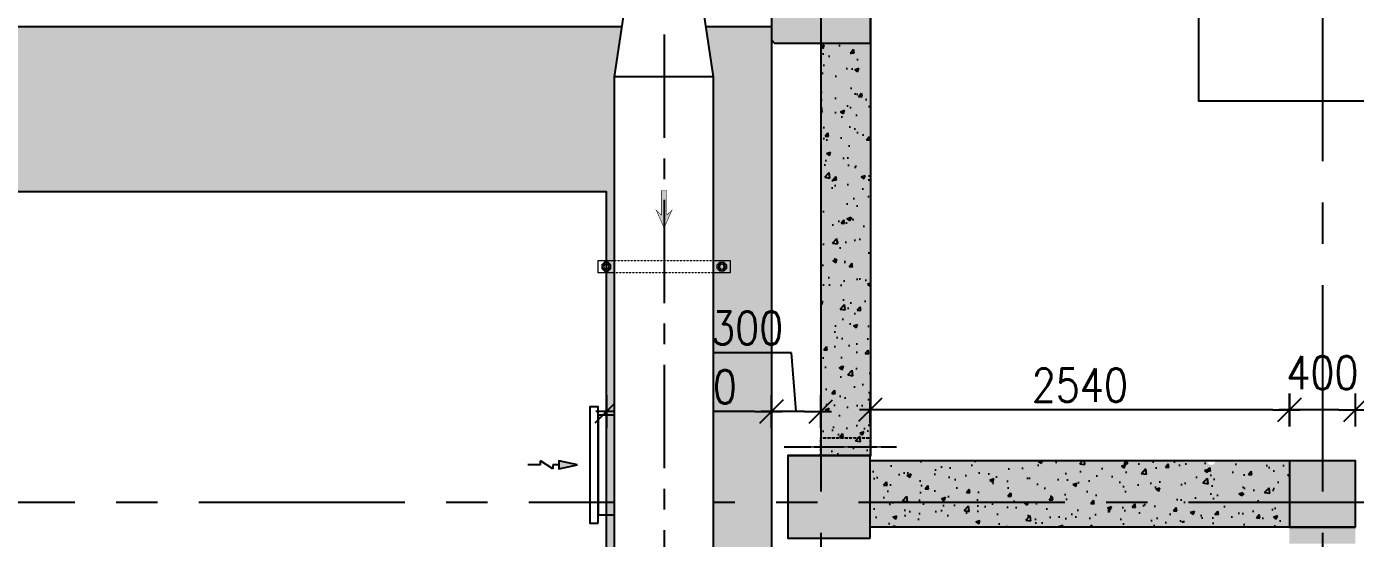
# Model space of a CAD drawing. Header units: metres. Extents: x 841183 to 1048542, y 259326 to 317714.
# Drawn here: x 882341 to 890395, y 295283 to 298382 of the extents above; entities that cross this region are included whole.
import ezdxf

# ---------------------------------------------------------------- set-up
doc = ezdxf.new("R2010")
doc.units = ezdxf.units.M
doc.set_wipeout_variables(frame=1)
doc.header["$PDMODE"] = 34
for name, pattern in [('CENTER', [2, 1.25, -0.25, 0.25, -0.25]), ('HIDDEN', [0.375, 0.25, -0.125]), ('VILLA AXIS$0$CENTER', [2, 1.25, -0.25, 0.25, -0.25])]:
    doc.linetypes.add(name, pattern=pattern)
doc.layers.add('0_ARROW', color=20, linetype='Continuous', lineweight=0)
doc.layers.add('HANGER', color=252, linetype='Continuous', lineweight=0)
for name, color, linetype in [('0_EXTRACT AIR DUCT', 236, 'Continuous'), ('A-AXIS LINE', 253, 'Continuous'), ('A-ELEV BAL', 252, 'Continuous'), ('A-SECT-PATT', 9, 'Continuous'), ('G-COL', 252, 'Continuous'), ('G-RC-WALL', 252, 'Continuous'), ('REVISION-CLOUD', 9, 'Continuous'), ('SLEEVE-DRAIN', 7, 'Continuous')]:
    doc.layers.add(name, color=color, linetype=linetype)
for name, color, linetype, transparency in [('A-AXIS DIMENSION', 252, 'Continuous', 0.6), ('A-REFLECT DOWN', 252, 'Continuous', 0.6), ('CENTER LINE', 252, 'CENTER', 0.6), ('G-HATCH-COL-WALL', 253, 'Continuous', 0.6)]:
    doc.layers.add(name, color=color, linetype=linetype, transparency=transparency)
doc.layers.add('EAR', color=1, linetype='Continuous', true_color=0xff0000)
doc.layers.add('RAR', color=1, linetype='Continuous', true_color=0xff0000)
doc.styles.add('romans', font='romans.shx', dxfattribs={"width": 0.85})
doc.dimstyles.new('DIM-100', dxfattribs={"dimtxt": 200, "dimasz": 100, "dimexe": 50, "dimexo": 75, "dimgap": 50, "dimtad": 1, "dimdec": 0, "dimrnd": 5, "dimzin": 9, "dimdsep": 46, "dimtxsty": 'romans', "dimblk1": 'D-oblique', "dimblk2": 'D-oblique', "dimsah": 1, "dimcen": 100, "dimdle": 100, "dimclrd": 256, "dimclre": 256, "dimclrt": 131, "dimadec": 0, "dimazin": 0, "dimtfac": 1, "dimtdec": 0, "dimtofl": 0, "dimtmove": 2, "dimatfit": 3, "dimldrblk": 'OBLIQUE', "dimfxl": 100, "dimfxlon": 1, "dimtfillclr": 256, "dimtolj": 1, "dimtzin": 0, "dimarcsym": 0})

# ---------------------------------------------------------------- blocks, each defined once
blk = doc.blocks.new('D-oblique')
for p, q in [((0, -1), (0, 1)), ((-1, 0), (0.647, 0)), ((-0.707, -0.707), (0.707, 0.707))]:
    blk.add_line(p, q)
blk = doc.blocks.new('*D299')
at = {"layer": 'A-AXIS DIMENSION', "lineweight": -2, "transparency": 16777216}
for p, q in [((885855.3, 296003.6), (885855.3, 296101.1)), ((886855.3, 296003.6), (886855.3, 296101.1)), ((886755.3, 296051.1), (885955.3, 296051.1))]:
    blk.add_line(p, q, dxfattribs=at)
at = {"layer": 'Defpoints', "color": 0, "transparency": 16777216}
for p in [(885855.3, 296051.1), (885855.3, 295934.2, -68.1), (886855.3, 295934.2, -68.1)]:
    blk.add_point(p, dxfattribs=at)
at = {"layer": 'A-AXIS DIMENSION', "lineweight": -2, "transparency": 16777216, "xscale": 100, "yscale": 100, "zscale": 100, "rotation": 180}
blk.add_blockref('D-oblique', (885855.3, 296051.1), dxfattribs=at)
at = {"layer": 'A-AXIS DIMENSION', "lineweight": -2, "transparency": 16777216, "xscale": 100, "yscale": 100, "zscale": 100}
blk.add_blockref('D-oblique', (886855.3, 296051.1), dxfattribs=at)
at = {"layer": 'A-AXIS DIMENSION', "transparency": 16777216, "insert": (886355.3, 296201.1), "char_height": 200, "attachment_point": 5, "style": 'romans'}
blk.add_mtext('\\A1;1000', dxfattribs=at)
blk = doc.blocks.new('_OBLIQUE')
at = {"color": 0, "linetype": 'ByBlock'}
blk.add_line((-0.5, -0.5), (0.5, 0.5), dxfattribs=at)
blk = doc.blocks.new('*D384')
at = {"layer": 'A-AXIS DIMENSION', "lineweight": -2, "transparency": 16777216}
for p, q in [((890693.6, 295753.5), (890843.6, 295753.5)), ((890793.6, 295452.2), (890793.6, 295653.5)), ((890693.6, 295352.2), (890843.6, 295352.2))]:
    blk.add_line(p, q, dxfattribs=at)
at = {"layer": 'Defpoints', "color": 0, "transparency": 16777216}
for p in [(890395.4, 295753.5, 0), (890793.6, 295753.5), (888794.1, 295352.2, -68.1)]:
    blk.add_point(p, dxfattribs=at)
at = {"layer": 'A-AXIS DIMENSION', "lineweight": -2, "transparency": 16777216, "xscale": 100, "yscale": 100, "zscale": 100}
for p, rotation in [((890793.6, 295753.5), 90), ((890793.6, 295352.2), 270)]:
    blk.add_blockref('D-oblique', p, dxfattribs=dict(at, rotation=rotation))
at = {"layer": 'A-AXIS DIMENSION', "transparency": 16777216, "insert": (890604.1, 295552.8), "char_height": 200, "attachment_point": 5, "rotation": 90, "style": 'romans'}
blk.add_mtext('\\A1;400', dxfattribs=at)
blk = doc.blocks.new('*D195')
at = {"layer": 'A-AXIS DIMENSION', "lineweight": -2, "transparency": 16777216}
for p, q in [((889995.4, 295982.2), (889995.4, 296111.2)), ((890395.4, 295982.1), (890395.4, 296111.2)), ((890295.4, 296061.2), (890095.4, 296061.2))]:
    blk.add_line(p, q, dxfattribs=at)
at = {"layer": 'Defpoints', "color": 0, "transparency": 16777216}
for p in [(889995.4, 296061.2), (889995.4, 295753.5, -211.9), (890395.4, 295752.2, -211.9)]:
    blk.add_point(p, dxfattribs=at)
at = {"layer": 'A-AXIS DIMENSION', "lineweight": -2, "transparency": 16777216, "xscale": 100, "yscale": 100, "zscale": 100, "rotation": 180}
blk.add_blockref('D-oblique', (889995.4, 296061.2), dxfattribs=at)
at = {"layer": 'A-AXIS DIMENSION', "lineweight": -2, "transparency": 16777216, "xscale": 100, "yscale": 100, "zscale": 100}
blk.add_blockref('D-oblique', (890395.4, 296061.2), dxfattribs=at)
at = {"layer": 'A-AXIS DIMENSION', "transparency": 16777216, "insert": (890195.4, 296286.2), "char_height": 200, "attachment_point": 5, "style": 'romans'}
blk.add_mtext('\\A1;400', dxfattribs=at)
blk = doc.blocks.new('*D288')
at = {"layer": 'A-AXIS DIMENSION', "lineweight": -2, "transparency": 16777216}
for p, q in [((887455.1, 295982.2), (887455.1, 296111.2)), ((889995.4, 295982.1), (889995.4, 296111.2)), ((889895.4, 296061.2), (887555.1, 296061.2))]:
    blk.add_line(p, q, dxfattribs=at)
at = {"layer": 'Defpoints', "color": 0, "transparency": 16777216}
for p in [(887455.1, 296061.2), (887455.1, 295753.5, -211.9), (889995.4, 295752.2, -211.9)]:
    blk.add_point(p, dxfattribs=at)
at = {"layer": 'A-AXIS DIMENSION', "lineweight": -2, "transparency": 16777216, "xscale": 100, "yscale": 100, "zscale": 100, "rotation": 180}
blk.add_blockref('D-oblique', (887455.1, 296061.2), dxfattribs=at)
at = {"layer": 'A-AXIS DIMENSION', "lineweight": -2, "transparency": 16777216, "xscale": 100, "yscale": 100, "zscale": 100}
blk.add_blockref('D-oblique', (889995.4, 296061.2), dxfattribs=at)
at = {"layer": 'A-AXIS DIMENSION', "transparency": 16777216, "insert": (888725.2, 296211.2), "char_height": 200, "attachment_point": 5, "style": 'romans'}
blk.add_mtext('\\A1;2540', dxfattribs=at)
blk = doc.blocks.new('*D194')
at = {"layer": 'A-AXIS DIMENSION', "lineweight": -2, "transparency": 16777216}
for p, q in [((890699.8, 295352.2), (890843.6, 295352.2)), ((890793.6, 295252.2), (890793.6, 294100.7)), ((890694, 294000.7), (890843.6, 294000.7))]:
    blk.add_line(p, q, dxfattribs=at)
at = {"layer": 'Defpoints', "color": 0, "transparency": 16777216}
for p in [(889995.4, 295352.2, -253.5), (889994.1, 294000.7, -68.1), (890793.6, 294000.7)]:
    blk.add_point(p, dxfattribs=at)
at = {"layer": 'A-AXIS DIMENSION', "lineweight": -2, "transparency": 16777216, "xscale": 100, "yscale": 100, "zscale": 100}
for p, rotation in [((890793.6, 295352.2), 90), ((890793.6, 294000.7), 270)]:
    blk.add_blockref('D-oblique', p, dxfattribs=dict(at, rotation=rotation))
at = {"layer": 'A-AXIS DIMENSION', "transparency": 16777216, "insert": (890643.6, 294676.4), "char_height": 200, "attachment_point": 5, "rotation": 90, "style": 'romans'}
blk.add_mtext('\\A1;1350', dxfattribs=at)
blk = doc.blocks.new('*D289')
at = {"layer": 'A-AXIS DIMENSION', "lineweight": -2, "transparency": 16777216}
for p, q in [((886977.5, 296407.2), (886440.4, 296407.2)), ((887005.3, 296051.1), (886977.5, 296407.2)), ((886855.3, 296003.6), (886855.3, 296101.1)), ((887155.3, 295952), (887155.3, 296101.1)), ((887055.3, 296051.1), (886955.3, 296051.1))]:
    blk.add_line(p, q, dxfattribs=at)
at = {"layer": 'Defpoints', "color": 0, "transparency": 16777216}
for p in [(886855.3, 296051.1), (886855.3, 295934.2, -68.1), (887155.3, 295782.1, -35.9)]:
    blk.add_point(p, dxfattribs=at)
at = {"layer": 'A-AXIS DIMENSION', "lineweight": -2, "transparency": 16777216, "xscale": 100, "yscale": 100, "zscale": 100, "rotation": 180}
blk.add_blockref('D-oblique', (886855.3, 296051.1), dxfattribs=at)
at = {"layer": 'A-AXIS DIMENSION', "lineweight": -2, "transparency": 16777216, "xscale": 100, "yscale": 100, "zscale": 100}
blk.add_blockref('D-oblique', (887155.3, 296051.1), dxfattribs=at)
at = {"layer": 'A-AXIS DIMENSION', "transparency": 16777216, "insert": (886708.9, 296557.2), "char_height": 200, "attachment_point": 5, "style": 'romans'}
blk.add_mtext('\\A1;300', dxfattribs=at)
blk = doc.blocks.new('A$C49d92894')
at = {"layer": 'A-AXIS LINE', "linetype": 'VILLA AXIS$0$CENTER', "ltscale": 3}
blk.add_line((34614.1, 15534.9, 11.9), (35294.6, 15534.9, 11.9), dxfattribs=at)
at = {"layer": 'SLEEVE-DRAIN', "linetype": 'HIDDEN', "ltscale": 5, "elevation": 11.9}
blk.add_lwpolyline([(34835.6, 15589.9), (35135.1, 15589.9), (35135.1, 15479.9), (34835.6, 15479.9)], close=True, dxfattribs=at)
blk = doc.blocks.new('A$C10b3fa2f')
at = {"layer": 'A-REFLECT DOWN'}
h = blk.add_hatch(dxfattribs=at)
h.set_pattern_fill('AR-HBONE', color=256, scale=75, style=0)
h.set_pattern_definition([(45, (-872853.3, -501345.44), (0, 424.26407), [900, -300]), (135, (-872641.16, -501133.3), (3e-14, 424.26407), [900, -300])])
h.paths.add_polyline_path([(-40951.9, -7637.1), (-40445.1, -7637.1), (-40278.2, -7926.1), (-40445.1, -8215.1), (-40951.9, -8215.1), (-41118.8, -7926.1)])
edge = h.paths.add_edge_path()
edge.add_line((-40250.6, -6912.7), (-42275.6, -6912.7))
edge.add_line((-42275.6, -6912.7), (-42275.6, -105.8))
edge.add_line((-42275.6, -105.8), (-42275.6, 38.9))
edge.add_line((-42275.6, 38.9), (-43125, 38.9))
edge.add_line((-43125, 38.9), (-43125, -30517.1))
edge.add_line((-43125, -30517.1), (-43000, -30517.1))
edge.add_line((-43000, -30517.1), (-43000, -32386.1))
edge.add_line((-43000, -32386.1), (-6450, -32386.1))
edge.add_arc((-6450, -25886.1), 6500, 270, 360)
edge.add_line((50, -25886.1), (50, -22117.5))
edge.add_line((50, -22117.5), (-3025.4, -22117.5))
edge.add_line((-3025.4, -22117.5), (-3025.4, -31367.5))
edge.add_line((-3025.4, -31367.5), (-37875.6, -31367.3))
edge.add_line((-37875.6, -31367.3), (-37875.6, -22117.5))
edge.add_line((-37875.6, -22117.5), (-40250.6, -22117.5))
edge.add_line((-40250.6, -22117.5), (-40250.6, -6912.7))
blk = doc.blocks.new('A$Ce9cdab51')
at = {"layer": 'RAR', "ltscale": 20}
h = blk.add_hatch(color=256, dxfattribs=at)
h.dxf.hatch_style = 1
h.paths.add_polyline_path([(96.8, 62.3), (62.3, 96.8), (0, 0)])
for p in [(88.8, 123.3), (159.1, 159.1)]:
    blk.add_line(p, (176.3, 141.9), dxfattribs=at)
for points in [[(159.1, 159.1), (212.1, 212.1)], [(0, 0), (96.8, 62.3), (62.3, 96.8), (0, 0)], [(79.5, 79.5), (106.1, 106.1)], [(106.1, 106.1), (88.8, 123.3)]]:
    blk.add_lwpolyline(points, dxfattribs=at)
blk = doc.blocks.new('EAR')
at = {"layer": 'EAR', "ltscale": 20}
for points in [[(301.875, 0), (-301.875, 0), (-301.875, -100), (301.875, -100)], [(351.875, -100), (-351.875, -100), (-351.875, -150), (351.875, -150)]]:
    blk.add_lwpolyline(points, close=True, dxfattribs=at)
at = {"layer": 'EAR', "rotation": 224.9999999999922}
blk.add_blockref('A$Ce9cdab51', (0, -225), dxfattribs=at)
blk = doc.blocks.new('0-ARROW-3')
at = {"layer": '0_ARROW', "true_color": 0xc8c8c8}
h = blk.add_hatch(dxfattribs=at)
h.set_pattern_fill('ANSI31', color=9)
h.set_pattern_definition([(45, (-4415, 43046), (-0.08838834765, 0.08838834765), [])])
h.paths.add_polyline_path([(-512, -108), (-711, -313), (0, 0), (-711, 313), (-512, 108), (-1490, 108), (-1490, -108)])
at = {"layer": '0_ARROW', "const_width": 20}
blk.add_lwpolyline([(-1490, -108), (-512, -108), (-711, -313), (0, 0), (-711, 313), (-512, 108), (-1490, 108)], close=True, dxfattribs=at)
blk = doc.blocks.new('*U79')
at = {"layer": 'HANGER', "ltscale": 20}
for points in [[(0, 75), (-200, 75), (-200, -75), (0, -75)], [(0, -15), (0, 15)], [(1200, -75), (1400, -75), (1400, 75), (1200, 75)], [(1200, -15), (1200, 15)]]:
    blk.add_lwpolyline(points, dxfattribs=at)
for points in [[(-77, 56), (-123, 56), (-156, 23), (-156, -23), (-123, -56), (-77, -56), (-44, -23), (-44, 23)], [(1277, 56), (1323, 56), (1356, 23), (1356, -23), (1323, -56), (1277, -56), (1244, -23), (1244, 23)]]:
    blk.add_lwpolyline(points, close=True, dxfattribs=at)
at = {"layer": 'HANGER', "linetype": 'HIDDEN', "ltscale": 0.0008}
for points in [[(1200, 75), (0, 75)], [(0, -75), (1200, -75)]]:
    blk.add_lwpolyline(points, dxfattribs=at)
at = {"layer": 'HANGER', "ltscale": 20}
for centre, radius in [((-100, 0), 45), ((-100, 0), 30), ((1300, 0), 45), ((1300, 0), 30)]:
    blk.add_circle(centre, radius, dxfattribs=at)
blk = doc.blocks.new('A$C5e30045e')
at = {"layer": 'A-REFLECT DOWN'}
h = blk.add_hatch(dxfattribs=at)
h.set_pattern_fill('ANSI33', color=256, scale=1000)
h.set_pattern_definition([(45, (-82657.94, 2849.75), (-176.776695, 176.776695), []), (45, (-82481.17, 2849.75), (-176.776695, 176.776695), [125, -62.5])])
edge = h.paths.add_edge_path()
edge.add_line((887268.9, 290052.2), (885855.3, 290052.2))
edge.add_line((885855.3, 290052.2), (885855.3, 297382.2))
edge.add_line((885855.3, 297382.2), (852769.8, 297382.2))
edge.add_line((852769.8, 297382.2), (852769.8, 308033.9))
edge.add_line((852769.8, 308033.9), (852369.8, 308033.9))
edge.add_line((852369.8, 308033.9), (852369.8, 309033.9))
edge.add_line((852369.8, 309033.9), (853769.8, 309033.9))
edge.add_line((853769.8, 309033.9), (853769.8, 298382.2))
edge.add_line((853769.8, 298382.2), (886855.3, 298382.2))
edge.add_line((886855.3, 298382.2), (886855.3, 291052.2))
edge.add_line((886855.3, 291052.2), (887155.3, 291052.2))
edge.add_line((887155.3, 291052.2), (887155.3, 290052.2))
at = {"layer": 'A-SECT-PATT'}
h = blk.add_hatch(dxfattribs=at)
h.set_pattern_fill('AR-CONC', color=256, scale=35, style=0)
h.set_pattern_definition([(50, (-611.44, 65345.1), (251.041064, -21.963247), [26.25, -288.75]), (355, (-611.44, 65345.1), (-48.56297, 263.26725), [21, -231]), (100.451444, (-590.52, 65343.27), (202.478096, 241.304), [22.30907, -245.39974]), (46.1842, (-611.44, 65415.1), (373.53447, -57.93175), [39.375, -433.125]), (96.635635, (-580.3, 65410.27), (327.13168, 340.94151), [33.46362, -368.09982]), (351.184164, (-611.44, 65415.1), (327.13168, 340.94151), [31.5, -346.5]), (21, (-576.44, 65397.6), (208.91747, -140.91661), [26.25, -288.75]), (326, (-576.44, 65397.6), (85.160366, 253.802516), [21, -231]), (71.451445, (-559.03, 65385.86), (294.07783, 112.885903), [22.30907, -245.39974]), (37.5, (-611.44, 65345.1), (4.255949, 116.512849), [0, -228.2, 0, -234.5, 0, -231.875]), (7.5, (-611.44, 65345.1), (92.074338, 138.0441), [0, -133.7, 0, -222.95, 0, -88.375]), (327.5, (-689.49, 65345.1), (186.837853, -7.894205), [0, -87.5, 0, -273, 0, -362.25]), (317.5, (-724.5, 65345.1), (204.11516, 35.036744), [0, -113.75, 0, -181.3, 0, -257.25])])
h.paths.add_polyline_path([(887455.3, 298282.2), (887155.3, 298281.9), (887155.3, 295781.9), (887455.3, 295782.2)])
h = blk.add_hatch(dxfattribs=at)
h.set_pattern_fill('AR-CONC', color=256, scale=35, style=0)
h.set_pattern_definition([(50, (2569.06, 65315.1), (251.041064, -21.963247), [26.25, -288.75]), (355, (2569.06, 65315.1), (-48.56297, 263.26725), [21, -231]), (100.451444, (2589.98, 65313.27), (202.478096, 241.304), [22.30907, -245.39974]), (46.1842, (2569.06, 65385.1), (373.53447, -57.93175), [39.375, -433.125]), (96.635635, (2600.2, 65380.27), (327.13168, 340.94151), [33.46362, -368.09982]), (351.184164, (2569.06, 65385.1), (327.13168, 340.94151), [31.5, -346.5]), (21, (2604.06, 65367.6), (208.91747, -140.91661), [26.25, -288.75]), (326, (2604.06, 65367.6), (85.160366, 253.802516), [21, -231]), (71.451445, (2621.47, 65355.86), (294.07783, 112.885903), [22.30907, -245.39974]), (37.5, (2569.06, 65315.1), (4.255949, 116.512849), [0, -228.2, 0, -234.5, 0, -231.875]), (7.5, (2569.06, 65315.1), (92.074338, 138.0441), [0, -133.7, 0, -222.95, 0, -88.375]), (327.5, (2491.01, 65315.1), (186.837853, -7.894205), [0, -87.5, 0, -273, 0, -362.25]), (317.5, (2456, 65315.1), (204.11516, 35.036744), [0, -113.75, 0, -181.3, 0, -257.25])])
h.paths.add_polyline_path([(889995.4, 295752.1), (887455.1, 295752.1), (887455.1, 295352.2), (889995.4, 295352.2)])
at = {"layer": 'G-HATCH-COL-WALL'}
h = blk.add_hatch(color=256, dxfattribs=at)
h.dxf.hatch_style = 1
h.paths.add_polyline_path([(887455.3, 298882.2), (886855.3, 298882.2), (886855.3, 298302.2), (886875.3, 298282.2), (887455.3, 298282.2)])
h = blk.add_hatch(color=256, dxfattribs=at)
h.dxf.hatch_style = 1
h.paths.add_polyline_path([(887455.3, 298282.2), (887155.3, 298281.9), (887155.3, 295781.9), (887455.3, 295782.2)])
h = blk.add_hatch(color=256, dxfattribs=at)
h.dxf.hatch_style = 1
h.paths.add_polyline_path([(887455.1, 295284.6), (887455.1, 295784.6), (886955.1, 295784.6), (886955.1, 295284.6)])
h = blk.add_hatch(color=256, dxfattribs=at)
h.dxf.hatch_style = 1
h.paths.add_polyline_path([(887455.1, 295284.1), (887455.1, 295784.1), (886955.1, 295784.1), (886955.1, 295284.1)])
h = blk.add_hatch(color=256, dxfattribs=at)
h.dxf.hatch_style = 1
h.paths.add_polyline_path([(889995.4, 295752.1), (889546.9, 295752.1, -0.951077), (889496.9, 295752.1), (887455.1, 295752.1), (887455.1, 295352.2), (889995.4, 295352.2)])
h = blk.add_hatch(color=256, dxfattribs=at)
h.dxf.hatch_style = 1
h.paths.add_polyline_path([(890395.4, 295252.6), (890395.4, 295752.6), (889995.4, 295752.6), (889995.4, 295252.6)])
h = blk.add_hatch(color=256, dxfattribs=at)
h.dxf.hatch_style = 1
h.paths.add_polyline_path([(890395.4, 295252.2), (890395.4, 295752.2), (889995.4, 295752.2), (889995.4, 295252.2)])
at = {"layer": 'A-AXIS LINE', "linetype": 'VILLA AXIS$0$CENTER', "ltscale": 1000, "extrusion": (1, 0, 0)}
for points, elevation in [([(316817, -71.5), (289502.1, -90.6)], 887155.3), ([(316817, -50.7), (276508.6, -96.2)], 890195.4)]:
    blk.add_lwpolyline(points, dxfattribs=dict(at, elevation=elevation))
at = {"layer": 'A-AXIS LINE', "linetype": 'VILLA AXIS$0$CENTER', "ltscale": 1000, "extrusion": (0, 1, 0), "elevation": 295502.2}
blk.add_lwpolyline([(-851384.5, -138.8), (-900813.9, -29.9)], dxfattribs=at)
at = {"layer": 'A-ELEV BAL', "elevation": -97.9}
blk.add_lwpolyline([(887268.9, 290052.2), (885855.3, 290052.2), (885855.3, 297382.2), (852769.8, 297382.2), (852769.8, 308033.9), (852369.8, 308033.9), (852369.8, 309033.9), (853769.8, 309033.9), (853769.8, 298382.2), (886855.3, 298382.2), (886855.3, 291052.2), (887155.3, 291052.2), (887155.3, 290052.2)], dxfattribs=at)
at = {"layer": 'G-COL'}
for points, elevation in [([(889445.4, 299431.3), (890945.4, 299431.3), (890945.4, 297931.3), (889445.4, 297931.3)], -97.9), ([(887455.3, 298882.2), (886855.3, 298882.2), (886855.3, 298302.2), (886875.3, 298282.2), (887455.3, 298282.2)], -71.5), ([(887455.1, 295284.6), (887455.1, 295784.6), (886955.1, 295784.6), (886955.1, 295284.6)], -29.9), ([(887455.1, 295284.1), (887455.1, 295784.1), (886955.1, 295784.1), (886955.1, 295284.1)], -29.9), ([(890395.4, 295353.5), (890395.4, 295753.5), (889995.4, 295753.5), (889995.4, 295353.5)], -29.9), ([(890395.4, 295352.6), (890395.4, 295752.6), (889995.4, 295752.6), (889995.4, 295352.6)], -29.9), ([(890395.4, 295352.2), (890395.4, 295752.2), (889995.4, 295752.2), (889995.4, 295352.2)], -29.9)]:
    blk.add_lwpolyline(points, close=True, dxfattribs=dict(at, elevation=elevation))
at = {"layer": 'G-RC-WALL'}
for p, q in [((887455.3, 300882.2, -29.9), (887455.3, 295782.2, -71.5)), ((887155.3, 298282.2, -29.9), (887155.3, 295782.1, -65.7)), ((889995.4, 295752.2, -71.5), (887455.3, 295752.2, -71.5)), ((889995.4, 295352.2, -71.5), (887455.1, 295352.2, -71.5))]:
    blk.add_line(p, q, dxfattribs=at)
at = {"layer": 'REVISION-CLOUD'}
blk.add_blockref('A$C49d92894', (852319.8, 280302.4, -97.9), dxfattribs=at)
at = {"layer": 'A-AXIS DIMENSION'}
dim = blk.add_linear_dim(base=(886855.3, 296051.1, -29.9), p1=(887155.3, 295782.1, -65.7), p2=(886855.3, 295934.2, -97.9), dimstyle='DIM-100', override={"dimclrt": 256, "dimtmove": 1}, dxfattribs=at)
dim.commit()
dim.dimension.update_dxf_attribs({"geometry": '*D289', "text_midpoint": (886927.5, 296407.2, -29.9), "dimtype": 160})
for base, p1, p2, picture, middle in [((889995.4, 296061.2, 182), (890395.4, 295752.2, -29.9), (889995.4, 295753.5, -29.9), '*D195', (890195.4, 296286.2, 182)), ((885855.3, 296051.1, -29.9), (886855.3, 295934.2, -97.9), (885855.3, 295934.2, -97.9), '*D299', (886355.3, 296201.1, -29.9)), ((887455.1, 296061.2, 182), (889995.4, 295752.2, -29.9), (887455.1, 295753.5, -29.9), '*D288', (888725.2, 296211.2, 182))]:
    dim = blk.add_linear_dim(base=base, p1=p1, p2=p2, dimstyle='DIM-100', override={"dimclrt": 256}, dxfattribs=at)
    dim.commit()
    dim.dimension.update_dxf_attribs({"geometry": picture, "text_midpoint": middle})
dim = blk.add_linear_dim(base=(890793.6, 295753.5, -29.9), p1=(888794.1, 295352.2, -97.9), p2=(890395.4, 295753.5, -29.9), angle=90, dimstyle='DIM-100', override={"dimclrt": 256}, dxfattribs=at)
dim.commit()
dim.dimension.update_dxf_attribs({"geometry": '*D384', "text_midpoint": (890604.1, 295552.8, -29.9), "dimtype": 160})
dim = blk.add_linear_dim(base=(890793.5561, 294000.6749, 182.0044), p1=(889995.3505, 295352.1937, -71.473), p2=(889994.144, 294000.6749, 113.951), angle=90, dimstyle='DIM-100', override={"dimclrt": 256}, dxfattribs=at)
dim.commit()
dim.dimension.update_dxf_attribs({"geometry": '*D194', "text_midpoint": (890643.5561, 294676.4343, 182.0044)})

msp = doc.modelspace()

# ---------------------------------------------------------------- block references
at = {"color": 2}
msp.add_blockref('A$C5e30045e', (0, 0), dxfattribs=at)

# ---------------------------------------------------------------- next in the draw order: wipeouts: each hides what was drawn before it
at = {"color": 255}
msp.add_wipeout([(885905.3, 290427.2), (886505.3, 290427.2), (886505.3, 298078.5), (886430.3, 298578.5), (886430.3, 299332.6), (886424.3, 299410.2), (886317.5, 299649), (886207.5, 299748.8), (885992.9, 299828.7), (885930.3, 299828.7), (868726.1, 299832.6), (868726.1, 299382.6), (885932.3, 299382.6), (885953.8, 299377.5), (885966.3, 299368.6), (885976.7, 299352.9), (885980.3, 299334.6), (885980.3, 298578.5), (885905.3, 298078.5)], dxfattribs=at)

# ---------------------------------------------------------------- next in the draw order: block references
at = {"color": 2}
msp.add_blockref('A$C10b3fa2f', (890195.4, 311683.9, -56.5), dxfattribs=at)

# ---------------------------------------------------------------- next in the draw order: linework, layer by layer
at = {"layer": '0_EXTRACT AIR DUCT', "ltscale": 100}
for points in [[(885905.3, 298078.5), (885980.3, 298578.5)], [(886505.3, 298078.5), (886430.3, 298578.5)], [(885905.3, 291027.2), (885905.3, 298078.5)], [(886505.3, 298078.5), (885905.3, 298078.5)], [(886505.3, 291027.2), (886505.3, 298078.5)]]:
    msp.add_lwpolyline(points, dxfattribs=at)
at = {"layer": 'CENTER LINE', "ltscale": 500}
msp.add_lwpolyline([(886205.3, 299333.6), (886205.3, 290427.2)], dxfattribs=at)

# ---------------------------------------------------------------- next in the draw order: block references
at = {"layer": '0_ARROW', "xscale": 0.1524, "yscale": 0.1524, "zscale": 0.1524, "rotation": 270}
msp.add_blockref('0-ARROW-3', (886205.3, 297162.6), dxfattribs=at)
at = {"layer": 'EAR', "color": 2, "rotation": 270}
msp.add_blockref('EAR', (885905.3, 295728.1), dxfattribs=at)
at = {"layer": 'HANGER', "xscale": -0.5, "yscale": 0.5, "zscale": 0.5}
msp.add_blockref('*U79', (886505.3, 296928.5), dxfattribs=at)

doc.saveas('drawing.dxf')
